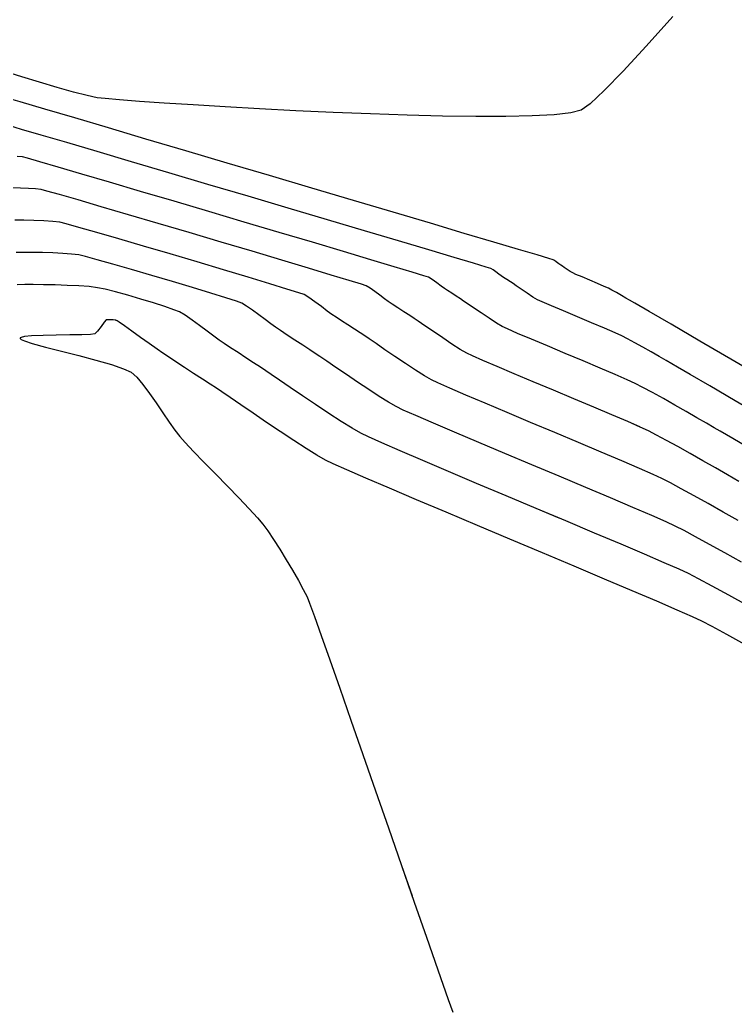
# Model space of a CAD drawing. Header units: metres. Extents: x 708868 to 711043, y 5411316 to 5413138.
# Drawn here: x 709532.8 to 709590.9, y 5411753.8 to 5411834.4 of the extents above; entities that cross this region are included whole.
import ezdxf

# ---------------------------------------------------------------- set-up
doc = ezdxf.new("R2010")
doc.units = ezdxf.units.M
for name, color, linetype in [('Rionegro 2010_Contours', 7, 'Continuous'), ('Rionegro 2014_Contours', 7, 'Continuous'), ('Rionegro 2018_Contours', 7, 'Continuous')]:
    doc.layers.add(name, color=color, linetype=linetype)

msp = doc.modelspace()

# ---------------------------------------------------------------- linework, layer by layer
at = {"layer": 'Rionegro 2010_Contours'}
for points in [[(709585.847, 5411834.647, 234), (709583.689, 5411832.242, 234), (709581.822, 5411830.219, 234), (709580.289, 5411828.639, 234), (709579.137, 5411827.562, 234), (709578.41, 5411827.048, 234), (709577.559, 5411826.832, 234), (709576.213, 5411826.678, 234), (709574.435, 5411826.581, 234), (709572.29, 5411826.534, 234), (709569.841, 5411826.533, 234), (709567.15, 5411826.571, 234), (709564.281, 5411826.643, 234), (709561.297, 5411826.743, 234), (709558.263, 5411826.866, 234), (709555.241, 5411827.006, 234), (709552.294, 5411827.157, 234), (709549.486, 5411827.314, 234), (709546.881, 5411827.47, 234), (709544.542, 5411827.622, 234), (709542.531, 5411827.762, 234), (709540.913, 5411827.886, 234), (709539.751, 5411827.987, 234), (709539.108, 5411828.06, 234), (709538.281, 5411828.232, 234), (709537.166, 5411828.52, 234), (709535.851, 5411828.892, 234), (709534.424, 5411829.318, 234), (709532.973, 5411829.764, 234), (709531.588, 5411830.2, 234)], [(709593.378, 5411802.017, 236), (709590.912, 5411803.451, 236), (709588.856, 5411804.648, 236), (709587.271, 5411805.57, 236), (709586.222, 5411806.179, 236), (709585.773, 5411806.439, 236), (709585.313, 5411806.704, 236), (709584.736, 5411807.037, 236), (709584.087, 5411807.41, 236), (709583.413, 5411807.794, 236), (709582.76, 5411808.16, 236), (709582.176, 5411808.48, 236), (709581.706, 5411808.723, 236), (709581.164, 5411808.97, 236), (709580.309, 5411809.339, 236), (709579.253, 5411809.786, 236), (709578.107, 5411810.267, 236), (709576.983, 5411810.738, 236), (709575.992, 5411811.155, 236), (709575.246, 5411811.475, 236), (709574.857, 5411811.654, 236), (709574.494, 5411811.872, 236), (709574.022, 5411812.18, 236), (709573.532, 5411812.51, 236), (709573.119, 5411812.793, 236), (709572.874, 5411812.959, 236), (709572.657, 5411813.101, 236), (709572.376, 5411813.285, 236), (709572.1, 5411813.465, 236), (709571.9, 5411813.599, 236), (709571.72, 5411813.731, 236), (709571.491, 5411813.905, 236), (709571.259, 5411814.073, 236), (709571.071, 5411814.188, 236), (709570.692, 5411814.307, 236), (709569.674, 5411814.613, 236), (709568.098, 5411815.085, 236), (709566.041, 5411815.699, 236), (709563.585, 5411816.429, 236), (709560.809, 5411817.254, 236), (709557.793, 5411818.15, 236), (709554.615, 5411819.092, 236), (709551.357, 5411820.058, 236), (709548.096, 5411821.023, 236), (709544.914, 5411821.965, 236), (709541.889, 5411822.859, 236), (709539.102, 5411823.682, 236), (709536.631, 5411824.41, 236), (709534.557, 5411825.019, 236), (709532.959, 5411825.487, 236), (709531.917, 5411825.789, 236)], [(709592.247, 5411799.495, 237), (709590.741, 5411800.369, 237), (709589.708, 5411800.968, 237), (709589.209, 5411801.256, 237), (709588.586, 5411801.614, 237), (709587.814, 5411802.06, 237), (709586.941, 5411802.563, 237), (709586.017, 5411803.092, 237), (709585.091, 5411803.616, 237), (709584.213, 5411804.106, 237), (709583.43, 5411804.531, 237), (709582.792, 5411804.859, 237), (709582.154, 5411805.154, 237), (709581.176, 5411805.58, 237), (709579.951, 5411806.102, 237), (709578.567, 5411806.686, 237), (709577.114, 5411807.295, 237), (709575.684, 5411807.894, 237), (709574.366, 5411808.448, 237), (709573.25, 5411808.921, 237), (709572.427, 5411809.278, 237), (709571.987, 5411809.483, 237), (709571.526, 5411809.757, 237), (709570.927, 5411810.142, 237), (709570.277, 5411810.576, 237), (709569.659, 5411810.997, 237), (709569.158, 5411811.34, 237), (709568.858, 5411811.543, 237), (709568.596, 5411811.715, 237), (709568.255, 5411811.937, 237), (709567.891, 5411812.175, 237), (709567.561, 5411812.392, 237), (709567.321, 5411812.552, 237), (709567.038, 5411812.761, 237), (709566.676, 5411813.035, 237), (709566.31, 5411813.3, 237), (709566.014, 5411813.482, 237), (709565.641, 5411813.602, 237), (709564.686, 5411813.894, 237), (709563.225, 5411814.335, 237), (709561.336, 5411814.901, 237), (709559.096, 5411815.57, 237), (709556.583, 5411816.318, 237), (709553.875, 5411817.123, 237), (709551.047, 5411817.962, 237), (709548.179, 5411818.812, 237), (709545.346, 5411819.65, 237), (709542.628, 5411820.453, 237), (709540.1, 5411821.197, 237), (709537.84, 5411821.861, 237), (709535.926, 5411822.421, 237), (709534.435, 5411822.854, 237), (709533.444, 5411823.137, 237), (709533.031, 5411823.248, 237), (709532.605, 5411823.295, 237)], [(709583.174, 5411801.321, 238), (709582.197, 5411801.751, 238), (709580.913, 5411802.301, 238), (709579.431, 5411802.929, 238), (709577.823, 5411803.606, 238), (709576.161, 5411804.303, 238), (709574.518, 5411804.992, 238), (709572.966, 5411805.644, 238), (709571.578, 5411806.231, 238), (709570.425, 5411806.724, 238), (709569.58, 5411807.094, 238), (709569.117, 5411807.313, 238), (709568.591, 5411807.621, 238), (709567.915, 5411808.051, 238), (709567.163, 5411808.549, 238), (709566.406, 5411809.059, 238), (709565.719, 5411809.529, 238), (709565.173, 5411809.902, 238), (709564.842, 5411810.127, 238), (709564.484, 5411810.361, 238), (709564.018, 5411810.665, 238), (709563.521, 5411810.99, 238), (709563.071, 5411811.286, 238), (709562.743, 5411811.505, 238), (709562.444, 5411811.723, 238), (709562.065, 5411812.01, 238), (709561.656, 5411812.316, 238), (709561.27, 5411812.589, 238), (709560.957, 5411812.775, 238), (709560.555, 5411812.91, 238), (709559.578, 5411813.212, 238), (709558.116, 5411813.657, 238), (709556.255, 5411814.218, 238), (709554.084, 5411814.868, 238), (709551.689, 5411815.582, 238), (709549.158, 5411816.335, 238), (709546.58, 5411817.099, 238), (709544.042, 5411817.849, 238), (709541.63, 5411818.558, 238), (709539.434, 5411819.202, 238), (709537.541, 5411819.753, 238), (709536.037, 5411820.186, 238), (709535.012, 5411820.475, 238), (709534.552, 5411820.593, 238), (709534.096, 5411820.647, 238), (709533.511, 5411820.686, 238), (709532.859, 5411820.712, 238), (709532.207, 5411820.728, 238)], [(709591.161, 5411793.711, 239), (709589.933, 5411794.409, 239), (709588.725, 5411795.09, 239), (709587.581, 5411795.73, 239), (709586.544, 5411796.3, 239), (709585.657, 5411796.776, 239), (709584.964, 5411797.132, 239), (709584.251, 5411797.463, 239), (709583.143, 5411797.949, 239), (709581.716, 5411798.562, 239), (709580.044, 5411799.272, 239), (709578.201, 5411800.049, 239), (709576.262, 5411800.864, 239), (709574.302, 5411801.687, 239), (709572.393, 5411802.489, 239), (709570.612, 5411803.24, 239), (709569.033, 5411803.91, 239), (709567.729, 5411804.47, 239), (709566.775, 5411804.891, 239), (709566.247, 5411805.142, 239), (709565.675, 5411805.475, 239), (709564.95, 5411805.932, 239), (709564.132, 5411806.467, 239), (709563.284, 5411807.035, 239), (709562.468, 5411807.59, 239), (709561.745, 5411808.084, 239), (709561.177, 5411808.473, 239), (709560.826, 5411808.71, 239), (709560.459, 5411808.95, 239), (709559.987, 5411809.259, 239), (709559.465, 5411809.599, 239), (709558.949, 5411809.937, 239), (709558.497, 5411810.235, 239), (709558.164, 5411810.458, 239), (709557.786, 5411810.734, 239), (709557.305, 5411811.099, 239), (709556.787, 5411811.487, 239), (709556.296, 5411811.832, 239), (709555.9, 5411812.069, 239), (709555.473, 5411812.217, 239), (709554.511, 5411812.521, 239), (709553.108, 5411812.952, 239), (709551.363, 5411813.482, 239), (709549.369, 5411814.08, 239), (709547.225, 5411814.72, 239), (709545.026, 5411815.372, 239), (709542.869, 5411816.007, 239), (709540.849, 5411816.598, 239), (709539.063, 5411817.115, 239), (709537.608, 5411817.53, 239), (709536.579, 5411817.814, 239), (709536.073, 5411817.939, 239), (709535.505, 5411818.006, 239), (709534.776, 5411818.054, 239), (709533.965, 5411818.087, 239), (709533.152, 5411818.107, 239), (709532.418, 5411818.117, 239)], [(709576.625, 5411793.915, 241), (709574.758, 5411794.7, 241), (709572.314, 5411795.728, 241), (709569.915, 5411796.738, 241), (709567.635, 5411797.7, 241), (709565.544, 5411798.587, 241), (709563.714, 5411799.369, 241), (709562.217, 5411800.018, 241), (709561.123, 5411800.505, 241), (709560.506, 5411800.801, 241), (709559.801, 5411801.208, 241), (709558.913, 5411801.763, 241), (709557.904, 5411802.419, 241), (709556.836, 5411803.129, 241), (709555.771, 5411803.848, 241), (709554.772, 5411804.528, 241), (709553.902, 5411805.124, 241), (709553.222, 5411805.589, 241), (709552.794, 5411805.877, 241), (709552.358, 5411806.163, 241), (709551.803, 5411806.526, 241), (709551.179, 5411806.932, 241), (709550.537, 5411807.352, 241), (709549.928, 5411807.752, 241), (709549.401, 5411808.1, 241), (709549.007, 5411808.365, 241), (709548.571, 5411808.68, 241), (709548.023, 5411809.094, 241), (709547.416, 5411809.554, 241), (709546.806, 5411810.003, 241), (709546.244, 5411810.389, 241), (709545.785, 5411810.655, 241), (709545.328, 5411810.84, 241), (709544.595, 5411811.094, 241), (709543.671, 5411811.39, 241), (709542.639, 5411811.705, 241), (709541.584, 5411812.011, 241), (709540.589, 5411812.285, 241), (709539.738, 5411812.5, 241), (709539.115, 5411812.63, 241), (709538.453, 5411812.712, 241), (709537.613, 5411812.774, 241), (709536.666, 5411812.82, 241), (709535.683, 5411812.851, 241), (709534.733, 5411812.87, 241), (709533.887, 5411812.879, 241), (709533.215, 5411812.881, 241), (709532.585, 5411812.866, 241)], [(709591.712, 5411783.659, 242), (709590.24, 5411784.47, 242), (709589.054, 5411785.111, 242), (709588.223, 5411785.541, 242), (709587.451, 5411785.898, 242), (709586.204, 5411786.447, 242), (709584.551, 5411787.16, 242), (709582.562, 5411788.009, 242), (709580.305, 5411788.966, 242), (709577.85, 5411790.003, 242), (709575.265, 5411791.092, 242), (709572.622, 5411792.206, 242), (709569.988, 5411793.315, 242), (709567.432, 5411794.393, 242), (709565.025, 5411795.411, 242), (709562.835, 5411796.342, 242), (709560.932, 5411797.157, 242), (709559.385, 5411797.829, 242), (709558.263, 5411798.329, 242), (709557.636, 5411798.63, 242), (709556.951, 5411799.025, 242), (709556.076, 5411799.569, 242), (709555.065, 5411800.221, 242), (709553.973, 5411800.942, 242), (709552.855, 5411801.692, 242), (709551.765, 5411802.429, 242), (709550.758, 5411803.115, 242), (709549.888, 5411803.709, 242), (709549.21, 5411804.171, 242), (709548.779, 5411804.461, 242), (709548.277, 5411804.789, 242), (709547.64, 5411805.205, 242), (709546.923, 5411805.673, 242), (709546.186, 5411806.155, 242), (709545.486, 5411806.614, 242), (709544.881, 5411807.014, 242), (709544.429, 5411807.318, 242), (709543.962, 5411807.643, 242), (709543.332, 5411808.088, 242), (709542.624, 5411808.591, 242), (709541.925, 5411809.091, 242), (709541.318, 5411809.526, 242), (709540.891, 5411809.832, 242), (709540.728, 5411809.949, 242), (709540.636, 5411809.976, 242), (709540.627, 5411809.978, 242), (709540.565, 5411809.986, 242), (709540.395, 5411810.007, 242), (709540.11, 5411810.03, 242), (709539.84, 5411810.01, 242), (709539.669, 5411809.824, 242), (709539.414, 5411809.467, 242), (709539.135, 5411809.097, 242), (709538.894, 5411808.871, 242), (709538.558, 5411808.832, 242), (709537.84, 5411808.811, 242), (709536.87, 5411808.798, 242), (709535.779, 5411808.783, 242), (709534.7, 5411808.757, 242), (709533.761, 5411808.711, 242), (709533.2, 5411808.652, 242), (709532.935, 5411808.592, 242), (709532.847, 5411808.544, 242), (709532.833, 5411808.517, 242), (709532.842, 5411808.49, 242), (709532.926, 5411808.426, 242), (709533.205, 5411808.307, 242), (709533.822, 5411808.109, 242), (709534.899, 5411807.81, 242), (709536.201, 5411807.472, 242), (709537.608, 5411807.109, 242), (709538.997, 5411806.739, 242), (709540.248, 5411806.379, 242), (709541.239, 5411806.046, 242), (709541.848, 5411805.755, 242), (709542.305, 5411805.349, 242), (709542.812, 5411804.761, 242), (709543.349, 5411804.048, 242), (709543.897, 5411803.265, 242), (709544.436, 5411802.467, 242), (709544.946, 5411801.71, 242), (709545.408, 5411801.049, 242), (709545.801, 5411800.54, 242), (709546.249, 5411800.044, 242), (709546.926, 5411799.334, 242), (709547.765, 5411798.47, 242), (709548.702, 5411797.511, 242), (709549.671, 5411796.518, 242), (709550.607, 5411795.552, 242), (709551.444, 5411794.673, 242), (709552.118, 5411793.94, 242), (709552.562, 5411793.413, 242), (709552.955, 5411792.87, 242), (709553.42, 5411792.178, 242), (709553.93, 5411791.383, 242), (709554.456, 5411790.534, 242), (709554.969, 5411789.677, 242), (709555.44, 5411788.859, 242), (709555.842, 5411788.128, 242), (709556.145, 5411787.53, 242), (709556.353, 5411787.005, 242), (709556.746, 5411785.933, 242), (709557.301, 5411784.381, 242), (709557.996, 5411782.417, 242), (709558.806, 5411780.106, 242), (709559.711, 5411777.517, 242), (709560.688, 5411774.716, 242), (709561.713, 5411771.77, 242), (709562.764, 5411768.747, 242), (709563.818, 5411765.713, 242), (709564.854, 5411762.735, 242), (709565.847, 5411759.88, 242), (709566.776, 5411757.216, 242), (709567.618, 5411754.81, 242), (709567.977, 5411753.789, 242)]]:
    msp.add_polyline3d(points, dxfattribs=at)
at = {"layer": 'Rionegro 2014_Contours'}
for points in [[(709585.847, 5411834.647, 234), (709583.689, 5411832.242, 234), (709581.822, 5411830.219, 234), (709580.289, 5411828.639, 234), (709579.137, 5411827.562, 234), (709578.41, 5411827.048, 234), (709577.559, 5411826.832, 234), (709576.213, 5411826.678, 234), (709574.435, 5411826.581, 234), (709572.29, 5411826.534, 234), (709569.841, 5411826.533, 234), (709567.15, 5411826.571, 234), (709564.281, 5411826.643, 234), (709561.297, 5411826.743, 234), (709558.263, 5411826.866, 234), (709555.241, 5411827.006, 234), (709552.294, 5411827.157, 234), (709549.486, 5411827.314, 234), (709546.881, 5411827.47, 234), (709544.542, 5411827.622, 234), (709542.531, 5411827.762, 234), (709540.913, 5411827.886, 234), (709539.751, 5411827.987, 234), (709539.108, 5411828.06, 234), (709538.281, 5411828.232, 234), (709537.166, 5411828.52, 234), (709535.851, 5411828.892, 234), (709534.424, 5411829.318, 234), (709532.973, 5411829.764, 234), (709531.588, 5411830.2, 234)], [(709594.135, 5411804.751, 235), (709590.889, 5411806.642, 235), (709588.054, 5411808.293, 235), (709585.706, 5411809.661, 235), (709583.921, 5411810.701, 235), (709582.773, 5411811.369, 235), (709582.337, 5411811.622, 235), (709582.05, 5411811.788, 235), (709581.681, 5411812, 235), (709581.284, 5411812.227, 235), (709580.912, 5411812.433, 235), (709580.62, 5411812.587, 235), (709580.283, 5411812.738, 235), (709579.739, 5411812.97, 235), (709579.1, 5411813.239, 235), (709578.477, 5411813.5, 235), (709577.982, 5411813.71, 235), (709577.727, 5411813.825, 235), (709577.527, 5411813.947, 235), (709577.27, 5411814.117, 235), (709577.032, 5411814.279, 235), (709576.89, 5411814.376, 235), (709576.76, 5411814.461, 235), (709576.6, 5411814.565, 235), (709576.479, 5411814.646, 235), (709576.372, 5411814.725, 235), (709576.24, 5411814.824, 235), (709576.129, 5411814.895, 235), (709575.784, 5411814.999, 235), (709574.822, 5411815.286, 235), (709573.309, 5411815.736, 235), (709571.316, 5411816.328, 235), (709568.911, 5411817.042, 235), (709566.162, 5411817.858, 235), (709563.138, 5411818.754, 235), (709559.907, 5411819.712, 235), (709556.538, 5411820.71, 235), (709553.1, 5411821.729, 235), (709549.661, 5411822.747, 235), (709546.29, 5411823.745, 235), (709543.055, 5411824.702, 235), (709540.025, 5411825.599, 235), (709537.269, 5411826.414, 235), (709534.854, 5411827.127, 235), (709532.851, 5411827.718, 235), (709531.326, 5411828.167, 235)], [(709593.378, 5411802.017, 236), (709590.912, 5411803.451, 236), (709588.856, 5411804.648, 236), (709587.271, 5411805.57, 236), (709586.222, 5411806.179, 236), (709585.773, 5411806.439, 236), (709585.313, 5411806.704, 236), (709584.736, 5411807.037, 236), (709584.087, 5411807.41, 236), (709583.413, 5411807.794, 236), (709582.76, 5411808.16, 236), (709582.176, 5411808.48, 236), (709581.706, 5411808.723, 236), (709581.164, 5411808.97, 236), (709580.309, 5411809.339, 236), (709579.253, 5411809.786, 236), (709578.107, 5411810.267, 236), (709576.983, 5411810.738, 236), (709575.992, 5411811.155, 236), (709575.246, 5411811.475, 236), (709574.857, 5411811.654, 236), (709574.494, 5411811.872, 236), (709574.022, 5411812.18, 236), (709573.532, 5411812.51, 236), (709573.119, 5411812.793, 236), (709572.874, 5411812.959, 236), (709572.657, 5411813.101, 236), (709572.376, 5411813.285, 236), (709572.1, 5411813.465, 236), (709571.9, 5411813.599, 236), (709571.72, 5411813.731, 236), (709571.491, 5411813.905, 236), (709571.259, 5411814.073, 236), (709571.071, 5411814.188, 236), (709570.692, 5411814.307, 236), (709569.674, 5411814.613, 236), (709568.098, 5411815.085, 236), (709566.041, 5411815.699, 236), (709563.585, 5411816.429, 236), (709560.809, 5411817.254, 236), (709557.793, 5411818.15, 236), (709554.615, 5411819.092, 236), (709551.357, 5411820.058, 236), (709548.096, 5411821.023, 236), (709544.914, 5411821.965, 236), (709541.889, 5411822.859, 236), (709539.102, 5411823.682, 236), (709536.631, 5411824.41, 236), (709534.557, 5411825.019, 236), (709532.959, 5411825.487, 236), (709531.917, 5411825.789, 236)], [(709592.247, 5411799.495, 237), (709590.741, 5411800.369, 237), (709589.708, 5411800.968, 237), (709589.209, 5411801.256, 237), (709588.586, 5411801.614, 237), (709587.814, 5411802.06, 237), (709586.941, 5411802.563, 237), (709586.017, 5411803.092, 237), (709585.091, 5411803.616, 237), (709584.213, 5411804.106, 237), (709583.43, 5411804.531, 237), (709582.792, 5411804.859, 237), (709582.154, 5411805.154, 237), (709581.176, 5411805.58, 237), (709579.951, 5411806.102, 237), (709578.567, 5411806.686, 237), (709577.114, 5411807.295, 237), (709575.684, 5411807.894, 237), (709574.366, 5411808.448, 237), (709573.25, 5411808.921, 237), (709572.427, 5411809.278, 237), (709571.987, 5411809.483, 237), (709571.526, 5411809.757, 237), (709570.927, 5411810.142, 237), (709570.277, 5411810.576, 237), (709569.659, 5411810.997, 237), (709569.158, 5411811.34, 237), (709568.858, 5411811.543, 237), (709568.596, 5411811.715, 237), (709568.255, 5411811.937, 237), (709567.891, 5411812.175, 237), (709567.561, 5411812.392, 237), (709567.321, 5411812.552, 237), (709567.038, 5411812.761, 237), (709566.676, 5411813.035, 237), (709566.31, 5411813.3, 237), (709566.014, 5411813.482, 237), (709565.641, 5411813.602, 237), (709564.686, 5411813.894, 237), (709563.225, 5411814.335, 237), (709561.336, 5411814.901, 237), (709559.096, 5411815.57, 237), (709556.583, 5411816.318, 237), (709553.875, 5411817.123, 237), (709551.047, 5411817.962, 237), (709548.179, 5411818.812, 237), (709545.346, 5411819.65, 237), (709542.628, 5411820.453, 237), (709540.1, 5411821.197, 237), (709537.84, 5411821.861, 237), (709535.926, 5411822.421, 237), (709534.435, 5411822.854, 237), (709533.444, 5411823.137, 237), (709533.031, 5411823.248, 237), (709532.605, 5411823.295, 237)], [(709591.21, 5411796.899, 238), (709590.3, 5411797.423, 238), (709589.312, 5411797.991, 238), (709588.283, 5411798.578, 238), (709587.253, 5411799.162, 238), (709586.26, 5411799.719, 238), (709585.341, 5411800.226, 238), (709584.534, 5411800.66, 238), (709583.878, 5411800.996, 238), (709583.209, 5411801.306, 238), (709582.197, 5411801.751, 238), (709580.913, 5411802.301, 238), (709579.431, 5411802.929, 238), (709577.823, 5411803.606, 238), (709576.161, 5411804.303, 238), (709574.518, 5411804.992, 238), (709572.966, 5411805.644, 238), (709571.578, 5411806.231, 238), (709570.425, 5411806.724, 238), (709569.58, 5411807.094, 238), (709569.117, 5411807.313, 238), (709568.591, 5411807.621, 238), (709567.915, 5411808.051, 238), (709567.163, 5411808.549, 238), (709566.406, 5411809.059, 238), (709565.719, 5411809.529, 238), (709565.173, 5411809.902, 238), (709564.842, 5411810.127, 238), (709564.484, 5411810.361, 238), (709564.018, 5411810.665, 238), (709563.521, 5411810.99, 238), (709563.071, 5411811.286, 238), (709562.743, 5411811.505, 238), (709562.444, 5411811.723, 238), (709562.065, 5411812.01, 238), (709561.656, 5411812.316, 238), (709561.27, 5411812.589, 238), (709560.957, 5411812.775, 238), (709560.555, 5411812.91, 238), (709559.578, 5411813.212, 238), (709558.116, 5411813.657, 238), (709556.255, 5411814.218, 238), (709554.084, 5411814.868, 238), (709551.689, 5411815.582, 238), (709549.158, 5411816.335, 238), (709546.58, 5411817.099, 238), (709544.042, 5411817.849, 238), (709541.63, 5411818.558, 238), (709539.434, 5411819.202, 238), (709537.541, 5411819.753, 238), (709536.037, 5411820.186, 238), (709535.012, 5411820.475, 238), (709534.552, 5411820.593, 238), (709534.096, 5411820.647, 238), (709533.511, 5411820.686, 238), (709532.859, 5411820.712, 238), (709532.207, 5411820.728, 238)], [(709591.161, 5411793.711, 239), (709589.933, 5411794.409, 239), (709588.725, 5411795.09, 239), (709587.581, 5411795.73, 239), (709586.544, 5411796.3, 239), (709585.657, 5411796.776, 239), (709584.964, 5411797.132, 239), (709584.251, 5411797.463, 239), (709583.143, 5411797.949, 239), (709581.716, 5411798.562, 239), (709580.044, 5411799.272, 239), (709578.201, 5411800.049, 239), (709576.262, 5411800.864, 239), (709574.302, 5411801.687, 239), (709572.393, 5411802.489, 239), (709570.612, 5411803.24, 239), (709569.033, 5411803.91, 239), (709567.729, 5411804.47, 239), (709566.775, 5411804.891, 239), (709566.247, 5411805.142, 239), (709565.675, 5411805.475, 239), (709564.95, 5411805.932, 239), (709564.132, 5411806.467, 239), (709563.284, 5411807.035, 239), (709562.468, 5411807.59, 239), (709561.745, 5411808.084, 239), (709561.177, 5411808.473, 239), (709560.826, 5411808.71, 239), (709560.459, 5411808.95, 239), (709559.987, 5411809.259, 239), (709559.465, 5411809.599, 239), (709558.949, 5411809.937, 239), (709558.497, 5411810.235, 239), (709558.164, 5411810.458, 239), (709557.786, 5411810.734, 239), (709557.305, 5411811.099, 239), (709556.787, 5411811.487, 239), (709556.296, 5411811.832, 239), (709555.9, 5411812.069, 239), (709555.473, 5411812.217, 239), (709554.511, 5411812.521, 239), (709553.108, 5411812.952, 239), (709551.363, 5411813.482, 239), (709549.369, 5411814.08, 239), (709547.225, 5411814.72, 239), (709545.026, 5411815.372, 239), (709542.869, 5411816.007, 239), (709540.849, 5411816.598, 239), (709539.063, 5411817.115, 239), (709537.608, 5411817.53, 239), (709536.579, 5411817.814, 239), (709536.073, 5411817.939, 239), (709535.505, 5411818.006, 239), (709534.776, 5411818.054, 239), (709533.965, 5411818.087, 239), (709533.152, 5411818.107, 239), (709532.418, 5411818.117, 239)], [(709591.423, 5411790.327, 240), (709590.079, 5411791.083, 240), (709588.825, 5411791.782, 240), (709587.705, 5411792.397, 240), (709586.765, 5411792.901, 240), (709586.051, 5411793.268, 240), (709585.308, 5411793.612, 240), (709584.136, 5411794.127, 240), (709582.608, 5411794.784, 240), (709580.797, 5411795.554, 240), (709578.778, 5411796.407, 240), (709576.623, 5411797.314, 240), (709574.408, 5411798.245, 240), (709572.205, 5411799.171, 240), (709570.088, 5411800.063, 240), (709568.131, 5411800.89, 240), (709566.407, 5411801.624, 240), (709564.991, 5411802.236, 240), (709563.956, 5411802.694, 240), (709563.376, 5411802.972, 240), (709562.772, 5411803.321, 240), (709562.013, 5411803.795, 240), (709561.153, 5411804.353, 240), (709560.244, 5411804.958, 240), (709559.339, 5411805.569, 240), (709558.491, 5411806.147, 240), (709557.751, 5411806.653, 240), (709557.174, 5411807.049, 240), (709556.81, 5411807.294, 240), (709556.366, 5411807.585, 240), (709555.793, 5411807.958, 240), (709555.161, 5411808.371, 240), (709554.537, 5411808.78, 240), (709553.989, 5411809.141, 240), (709553.586, 5411809.412, 240), (709553.214, 5411809.68, 240), (709552.748, 5411810.033, 240), (709552.231, 5411810.424, 240), (709551.711, 5411810.807, 240), (709551.233, 5411811.135, 240), (709550.842, 5411811.362, 240), (709550.409, 5411811.522, 240), (709549.535, 5411811.807, 240), (709548.316, 5411812.188, 240), (709546.846, 5411812.637, 240), (709545.223, 5411813.125, 240), (709543.54, 5411813.625, 240), (709541.895, 5411814.106, 240), (709540.382, 5411814.541, 240), (709539.097, 5411814.902, 240), (709538.136, 5411815.159, 240), (709537.594, 5411815.285, 240), (709537.025, 5411815.355, 240), (709536.305, 5411815.408, 240), (709535.492, 5411815.447, 240), (709534.647, 5411815.474, 240), (709533.832, 5411815.491, 240), (709533.105, 5411815.498, 240), (709532.529, 5411815.5, 240)], [(709591.909, 5411786.808, 241), (709590.391, 5411787.654, 241), (709589.048, 5411788.394, 241), (709587.943, 5411788.989, 241), (709587.137, 5411789.405, 241), (709586.377, 5411789.756, 241), (709585.161, 5411790.291, 241), (709583.561, 5411790.98, 241), (709581.65, 5411791.794, 241), (709579.497, 5411792.704, 241), (709577.176, 5411793.683, 241), (709574.758, 5411794.7, 241), (709572.314, 5411795.728, 241), (709569.915, 5411796.738, 241), (709567.635, 5411797.7, 241), (709565.544, 5411798.587, 241), (709563.714, 5411799.369, 241), (709562.217, 5411800.018, 241), (709561.123, 5411800.505, 241), (709560.506, 5411800.801, 241), (709559.801, 5411801.208, 241), (709558.913, 5411801.763, 241), (709557.904, 5411802.419, 241), (709556.836, 5411803.129, 241), (709555.771, 5411803.848, 241), (709554.772, 5411804.528, 241), (709553.902, 5411805.124, 241), (709553.222, 5411805.589, 241), (709552.794, 5411805.877, 241), (709552.358, 5411806.163, 241), (709551.803, 5411806.526, 241), (709551.179, 5411806.932, 241), (709550.537, 5411807.352, 241), (709549.928, 5411807.752, 241), (709549.401, 5411808.1, 241), (709549.007, 5411808.365, 241), (709548.571, 5411808.68, 241), (709548.023, 5411809.094, 241), (709547.416, 5411809.554, 241), (709546.806, 5411810.003, 241), (709546.244, 5411810.389, 241), (709545.785, 5411810.655, 241), (709545.328, 5411810.84, 241), (709544.595, 5411811.094, 241), (709543.671, 5411811.39, 241), (709542.639, 5411811.705, 241), (709541.584, 5411812.011, 241), (709540.589, 5411812.285, 241), (709539.738, 5411812.5, 241), (709539.115, 5411812.63, 241), (709538.453, 5411812.712, 241), (709537.613, 5411812.774, 241), (709536.666, 5411812.82, 241), (709535.683, 5411812.851, 241), (709534.733, 5411812.87, 241), (709533.887, 5411812.879, 241), (709533.215, 5411812.881, 241), (709532.585, 5411812.866, 241)], [(709591.712, 5411783.659, 242), (709590.24, 5411784.47, 242), (709589.054, 5411785.111, 242), (709588.223, 5411785.541, 242), (709587.451, 5411785.898, 242), (709586.204, 5411786.447, 242), (709584.551, 5411787.16, 242), (709582.562, 5411788.009, 242), (709580.305, 5411788.966, 242), (709577.85, 5411790.003, 242), (709575.265, 5411791.092, 242), (709572.622, 5411792.206, 242), (709569.988, 5411793.315, 242), (709567.432, 5411794.393, 242), (709565.025, 5411795.411, 242), (709562.835, 5411796.342, 242), (709560.932, 5411797.157, 242), (709559.385, 5411797.829, 242), (709558.263, 5411798.329, 242), (709557.636, 5411798.63, 242), (709556.951, 5411799.025, 242), (709556.076, 5411799.569, 242), (709555.065, 5411800.221, 242), (709553.973, 5411800.942, 242), (709552.855, 5411801.692, 242), (709551.765, 5411802.429, 242), (709550.758, 5411803.115, 242), (709549.888, 5411803.709, 242), (709549.21, 5411804.171, 242), (709548.779, 5411804.461, 242), (709548.277, 5411804.789, 242), (709547.64, 5411805.205, 242), (709546.923, 5411805.673, 242), (709546.186, 5411806.155, 242), (709545.486, 5411806.614, 242), (709544.881, 5411807.014, 242), (709544.429, 5411807.318, 242), (709543.962, 5411807.643, 242), (709543.332, 5411808.088, 242), (709542.624, 5411808.591, 242), (709541.925, 5411809.091, 242), (709541.318, 5411809.526, 242), (709540.891, 5411809.832, 242), (709540.728, 5411809.949, 242), (709540.636, 5411809.976, 242), (709540.627, 5411809.978, 242), (709540.565, 5411809.986, 242), (709540.395, 5411810.007, 242), (709540.11, 5411810.03, 242), (709539.84, 5411810.01, 242), (709539.669, 5411809.824, 242), (709539.414, 5411809.467, 242), (709539.135, 5411809.097, 242), (709538.894, 5411808.871, 242), (709538.558, 5411808.832, 242), (709537.84, 5411808.811, 242), (709536.87, 5411808.798, 242), (709535.779, 5411808.783, 242), (709534.7, 5411808.757, 242), (709533.761, 5411808.711, 242), (709533.2, 5411808.652, 242), (709532.935, 5411808.592, 242), (709532.847, 5411808.544, 242), (709532.833, 5411808.517, 242), (709532.842, 5411808.49, 242), (709532.926, 5411808.426, 242), (709533.205, 5411808.307, 242), (709533.822, 5411808.109, 242), (709534.899, 5411807.81, 242), (709536.201, 5411807.472, 242), (709537.608, 5411807.109, 242), (709538.997, 5411806.739, 242), (709540.248, 5411806.379, 242), (709541.239, 5411806.046, 242), (709541.848, 5411805.755, 242), (709542.305, 5411805.349, 242), (709542.812, 5411804.761, 242), (709543.349, 5411804.048, 242), (709543.897, 5411803.265, 242), (709544.436, 5411802.467, 242), (709544.946, 5411801.71, 242), (709545.408, 5411801.049, 242), (709545.801, 5411800.54, 242), (709546.249, 5411800.044, 242), (709546.926, 5411799.334, 242), (709547.765, 5411798.47, 242), (709548.702, 5411797.511, 242), (709549.671, 5411796.518, 242), (709550.607, 5411795.552, 242), (709551.444, 5411794.673, 242), (709552.118, 5411793.94, 242), (709552.562, 5411793.413, 242), (709552.955, 5411792.87, 242), (709553.42, 5411792.178, 242), (709553.93, 5411791.383, 242), (709554.456, 5411790.534, 242), (709554.969, 5411789.677, 242), (709555.44, 5411788.859, 242), (709555.842, 5411788.128, 242), (709556.145, 5411787.53, 242), (709556.353, 5411787.005, 242), (709556.746, 5411785.933, 242), (709557.301, 5411784.381, 242), (709557.996, 5411782.417, 242), (709558.806, 5411780.106, 242), (709559.711, 5411777.517, 242), (709560.688, 5411774.716, 242), (709561.713, 5411771.77, 242), (709562.764, 5411768.747, 242), (709563.818, 5411765.713, 242), (709564.678, 5411763.239, 242)]]:
    msp.add_polyline3d(points, dxfattribs=at)
at = {"layer": 'Rionegro 2018_Contours'}
for points in [[(709585.847, 5411834.647, 234), (709583.689, 5411832.242, 234), (709581.822, 5411830.219, 234), (709580.289, 5411828.639, 234), (709579.137, 5411827.562, 234), (709578.41, 5411827.048, 234), (709577.559, 5411826.832, 234), (709576.213, 5411826.678, 234), (709574.435, 5411826.581, 234), (709572.29, 5411826.534, 234), (709569.841, 5411826.533, 234), (709567.15, 5411826.571, 234), (709564.281, 5411826.643, 234), (709561.297, 5411826.743, 234), (709558.263, 5411826.866, 234), (709555.241, 5411827.006, 234), (709552.294, 5411827.157, 234), (709549.486, 5411827.314, 234), (709546.881, 5411827.47, 234), (709544.542, 5411827.622, 234), (709542.531, 5411827.762, 234), (709540.913, 5411827.886, 234), (709539.751, 5411827.987, 234), (709539.108, 5411828.06, 234), (709538.281, 5411828.232, 234), (709537.166, 5411828.52, 234), (709535.851, 5411828.892, 234), (709534.424, 5411829.318, 234), (709532.973, 5411829.764, 234), (709531.588, 5411830.2, 234)], [(709594.135, 5411804.751, 235), (709590.889, 5411806.642, 235), (709588.054, 5411808.293, 235), (709585.706, 5411809.661, 235), (709583.921, 5411810.701, 235), (709582.773, 5411811.369, 235), (709582.337, 5411811.622, 235), (709582.05, 5411811.788, 235), (709581.681, 5411812, 235), (709581.284, 5411812.227, 235), (709580.912, 5411812.433, 235), (709580.62, 5411812.587, 235), (709580.283, 5411812.738, 235), (709579.739, 5411812.97, 235), (709579.1, 5411813.239, 235), (709578.477, 5411813.5, 235), (709577.982, 5411813.71, 235), (709577.727, 5411813.825, 235), (709577.527, 5411813.947, 235), (709577.27, 5411814.117, 235), (709577.032, 5411814.279, 235), (709576.89, 5411814.376, 235), (709576.76, 5411814.461, 235), (709576.6, 5411814.565, 235), (709576.479, 5411814.646, 235), (709576.372, 5411814.725, 235), (709576.24, 5411814.824, 235), (709576.129, 5411814.895, 235), (709575.784, 5411814.999, 235), (709574.822, 5411815.286, 235), (709573.309, 5411815.736, 235), (709571.316, 5411816.328, 235), (709568.911, 5411817.042, 235), (709566.162, 5411817.858, 235), (709563.138, 5411818.754, 235), (709559.907, 5411819.712, 235), (709556.538, 5411820.71, 235), (709553.1, 5411821.729, 235), (709549.661, 5411822.747, 235), (709546.29, 5411823.745, 235), (709543.055, 5411824.702, 235), (709540.025, 5411825.599, 235), (709537.269, 5411826.414, 235), (709534.854, 5411827.127, 235), (709532.851, 5411827.718, 235), (709531.326, 5411828.167, 235)], [(709593.378, 5411802.017, 236), (709590.912, 5411803.451, 236), (709588.856, 5411804.648, 236), (709587.271, 5411805.57, 236), (709586.222, 5411806.179, 236), (709585.773, 5411806.439, 236), (709585.313, 5411806.704, 236), (709584.736, 5411807.037, 236), (709584.087, 5411807.41, 236), (709583.413, 5411807.794, 236), (709582.76, 5411808.16, 236), (709582.176, 5411808.48, 236), (709581.706, 5411808.723, 236), (709581.164, 5411808.97, 236), (709580.309, 5411809.339, 236), (709579.253, 5411809.786, 236), (709578.107, 5411810.267, 236), (709576.983, 5411810.738, 236), (709575.992, 5411811.155, 236), (709575.246, 5411811.475, 236), (709574.857, 5411811.654, 236), (709574.494, 5411811.872, 236), (709574.022, 5411812.18, 236), (709573.532, 5411812.51, 236), (709573.119, 5411812.793, 236), (709572.874, 5411812.959, 236), (709572.657, 5411813.101, 236), (709572.376, 5411813.285, 236), (709572.1, 5411813.465, 236), (709571.9, 5411813.599, 236), (709571.72, 5411813.731, 236), (709571.491, 5411813.905, 236), (709571.259, 5411814.073, 236), (709571.071, 5411814.188, 236), (709570.692, 5411814.307, 236), (709569.674, 5411814.613, 236), (709568.098, 5411815.085, 236), (709566.041, 5411815.699, 236), (709563.585, 5411816.429, 236), (709560.809, 5411817.254, 236), (709557.793, 5411818.15, 236), (709554.615, 5411819.092, 236), (709551.357, 5411820.058, 236), (709548.096, 5411821.023, 236), (709544.914, 5411821.965, 236), (709541.889, 5411822.859, 236), (709539.102, 5411823.682, 236), (709536.631, 5411824.41, 236), (709534.557, 5411825.019, 236), (709532.959, 5411825.487, 236), (709531.917, 5411825.789, 236)], [(709592.247, 5411799.495, 237), (709590.741, 5411800.369, 237), (709589.708, 5411800.968, 237), (709589.209, 5411801.256, 237), (709588.586, 5411801.614, 237), (709587.814, 5411802.06, 237), (709586.941, 5411802.563, 237), (709586.017, 5411803.092, 237), (709585.091, 5411803.616, 237), (709584.213, 5411804.106, 237), (709583.43, 5411804.531, 237), (709582.792, 5411804.859, 237), (709582.154, 5411805.154, 237), (709581.176, 5411805.58, 237), (709579.951, 5411806.102, 237), (709578.567, 5411806.686, 237), (709577.114, 5411807.295, 237), (709575.684, 5411807.894, 237), (709574.366, 5411808.448, 237), (709573.25, 5411808.921, 237), (709572.427, 5411809.278, 237), (709571.987, 5411809.483, 237), (709571.526, 5411809.757, 237), (709570.927, 5411810.142, 237), (709570.277, 5411810.576, 237), (709569.659, 5411810.997, 237), (709569.158, 5411811.34, 237), (709568.858, 5411811.543, 237), (709568.596, 5411811.715, 237), (709568.255, 5411811.937, 237), (709567.891, 5411812.175, 237), (709567.561, 5411812.392, 237), (709567.321, 5411812.552, 237), (709567.038, 5411812.761, 237), (709566.676, 5411813.035, 237), (709566.31, 5411813.3, 237), (709566.014, 5411813.482, 237), (709565.641, 5411813.602, 237), (709564.686, 5411813.894, 237), (709563.225, 5411814.335, 237), (709561.336, 5411814.901, 237), (709559.096, 5411815.57, 237), (709556.583, 5411816.318, 237), (709553.875, 5411817.123, 237), (709551.047, 5411817.962, 237), (709548.179, 5411818.812, 237), (709545.346, 5411819.65, 237), (709542.628, 5411820.453, 237), (709540.1, 5411821.197, 237), (709537.84, 5411821.861, 237), (709535.926, 5411822.421, 237), (709534.435, 5411822.854, 237), (709533.444, 5411823.137, 237), (709533.031, 5411823.248, 237), (709532.605, 5411823.295, 237)], [(709591.21, 5411796.899, 238), (709590.3, 5411797.423, 238), (709589.312, 5411797.991, 238), (709588.283, 5411798.578, 238), (709587.253, 5411799.162, 238), (709586.26, 5411799.719, 238), (709585.341, 5411800.226, 238), (709584.534, 5411800.66, 238), (709583.878, 5411800.996, 238), (709583.209, 5411801.306, 238), (709582.197, 5411801.751, 238), (709580.913, 5411802.301, 238), (709579.431, 5411802.929, 238), (709577.823, 5411803.606, 238), (709576.161, 5411804.303, 238), (709574.518, 5411804.992, 238), (709572.966, 5411805.644, 238), (709571.578, 5411806.231, 238), (709570.425, 5411806.724, 238), (709569.58, 5411807.094, 238), (709569.117, 5411807.313, 238), (709568.591, 5411807.621, 238), (709567.915, 5411808.051, 238), (709567.163, 5411808.549, 238), (709566.406, 5411809.059, 238), (709565.719, 5411809.529, 238), (709565.173, 5411809.902, 238), (709564.842, 5411810.127, 238), (709564.484, 5411810.361, 238), (709564.018, 5411810.665, 238), (709563.521, 5411810.99, 238), (709563.071, 5411811.286, 238), (709562.743, 5411811.505, 238), (709562.444, 5411811.723, 238), (709562.065, 5411812.01, 238), (709561.656, 5411812.316, 238), (709561.27, 5411812.589, 238), (709560.957, 5411812.775, 238), (709560.555, 5411812.91, 238), (709559.578, 5411813.212, 238), (709558.116, 5411813.657, 238), (709556.255, 5411814.218, 238), (709554.084, 5411814.868, 238), (709551.689, 5411815.582, 238), (709549.158, 5411816.335, 238), (709546.58, 5411817.099, 238), (709544.042, 5411817.849, 238), (709541.63, 5411818.558, 238), (709539.434, 5411819.202, 238), (709537.541, 5411819.753, 238), (709536.037, 5411820.186, 238), (709535.012, 5411820.475, 238), (709534.552, 5411820.593, 238), (709534.096, 5411820.647, 238), (709533.511, 5411820.686, 238), (709532.859, 5411820.712, 238), (709532.207, 5411820.728, 238)], [(709591.161, 5411793.711, 239), (709589.933, 5411794.409, 239), (709588.725, 5411795.09, 239), (709587.581, 5411795.73, 239), (709586.544, 5411796.3, 239), (709585.657, 5411796.776, 239), (709584.964, 5411797.132, 239), (709584.251, 5411797.463, 239), (709583.143, 5411797.949, 239), (709581.716, 5411798.562, 239), (709580.044, 5411799.272, 239), (709578.201, 5411800.049, 239), (709576.262, 5411800.864, 239), (709574.302, 5411801.687, 239), (709572.393, 5411802.489, 239), (709570.612, 5411803.24, 239), (709569.033, 5411803.91, 239), (709567.729, 5411804.47, 239), (709566.775, 5411804.891, 239), (709566.247, 5411805.142, 239), (709565.675, 5411805.475, 239), (709564.95, 5411805.932, 239), (709564.132, 5411806.467, 239), (709563.284, 5411807.035, 239), (709562.468, 5411807.59, 239), (709561.745, 5411808.084, 239), (709561.177, 5411808.473, 239), (709560.826, 5411808.71, 239), (709560.459, 5411808.95, 239), (709559.987, 5411809.259, 239), (709559.465, 5411809.599, 239), (709558.949, 5411809.937, 239), (709558.497, 5411810.235, 239), (709558.164, 5411810.458, 239), (709557.786, 5411810.734, 239), (709557.305, 5411811.099, 239), (709556.787, 5411811.487, 239), (709556.296, 5411811.832, 239), (709555.9, 5411812.069, 239), (709555.473, 5411812.217, 239), (709554.511, 5411812.521, 239), (709553.108, 5411812.952, 239), (709551.363, 5411813.482, 239), (709549.369, 5411814.08, 239), (709547.225, 5411814.72, 239), (709545.026, 5411815.372, 239), (709542.869, 5411816.007, 239), (709540.849, 5411816.598, 239), (709539.063, 5411817.115, 239), (709537.608, 5411817.53, 239), (709536.579, 5411817.814, 239), (709536.073, 5411817.939, 239), (709535.505, 5411818.006, 239), (709534.776, 5411818.054, 239), (709533.965, 5411818.087, 239), (709533.152, 5411818.107, 239), (709532.418, 5411818.117, 239)], [(709591.423, 5411790.327, 240), (709590.079, 5411791.083, 240), (709588.825, 5411791.782, 240), (709587.705, 5411792.397, 240), (709586.765, 5411792.901, 240), (709586.051, 5411793.268, 240), (709585.308, 5411793.612, 240), (709584.136, 5411794.127, 240), (709582.608, 5411794.784, 240), (709580.797, 5411795.554, 240), (709578.778, 5411796.407, 240), (709576.623, 5411797.314, 240), (709574.408, 5411798.245, 240), (709572.205, 5411799.171, 240), (709570.088, 5411800.063, 240), (709568.131, 5411800.89, 240), (709566.407, 5411801.624, 240), (709564.991, 5411802.236, 240), (709563.956, 5411802.694, 240), (709563.376, 5411802.972, 240), (709562.772, 5411803.321, 240), (709562.013, 5411803.795, 240), (709561.153, 5411804.353, 240), (709560.244, 5411804.958, 240), (709559.339, 5411805.569, 240), (709558.491, 5411806.147, 240), (709557.751, 5411806.653, 240), (709557.174, 5411807.049, 240), (709556.81, 5411807.294, 240), (709556.366, 5411807.585, 240), (709555.793, 5411807.958, 240), (709555.161, 5411808.371, 240), (709554.537, 5411808.78, 240), (709553.989, 5411809.141, 240), (709553.586, 5411809.412, 240), (709553.214, 5411809.68, 240), (709552.748, 5411810.033, 240), (709552.231, 5411810.424, 240), (709551.711, 5411810.807, 240), (709551.233, 5411811.135, 240), (709550.842, 5411811.362, 240), (709550.409, 5411811.522, 240), (709549.535, 5411811.807, 240), (709548.316, 5411812.188, 240), (709546.846, 5411812.637, 240), (709545.223, 5411813.125, 240), (709543.54, 5411813.625, 240), (709541.895, 5411814.106, 240), (709540.382, 5411814.541, 240), (709539.097, 5411814.902, 240), (709538.136, 5411815.159, 240), (709537.594, 5411815.285, 240), (709537.025, 5411815.355, 240), (709536.305, 5411815.408, 240), (709535.492, 5411815.447, 240), (709534.647, 5411815.474, 240), (709533.832, 5411815.491, 240), (709533.105, 5411815.498, 240), (709532.529, 5411815.5, 240)], [(709591.909, 5411786.808, 241), (709590.391, 5411787.654, 241), (709589.048, 5411788.394, 241), (709587.943, 5411788.989, 241), (709587.137, 5411789.405, 241), (709586.377, 5411789.756, 241), (709585.161, 5411790.291, 241), (709583.561, 5411790.98, 241), (709581.65, 5411791.794, 241), (709579.497, 5411792.704, 241), (709577.176, 5411793.683, 241), (709574.758, 5411794.7, 241), (709572.314, 5411795.728, 241), (709569.915, 5411796.738, 241), (709567.635, 5411797.7, 241), (709565.544, 5411798.587, 241), (709563.714, 5411799.369, 241), (709562.217, 5411800.018, 241), (709561.123, 5411800.505, 241), (709560.506, 5411800.801, 241), (709559.801, 5411801.208, 241), (709558.913, 5411801.763, 241), (709557.904, 5411802.419, 241), (709556.836, 5411803.129, 241), (709555.771, 5411803.848, 241), (709554.772, 5411804.528, 241), (709553.902, 5411805.124, 241), (709553.222, 5411805.589, 241), (709552.794, 5411805.877, 241), (709552.358, 5411806.163, 241), (709551.803, 5411806.526, 241), (709551.179, 5411806.932, 241), (709550.537, 5411807.352, 241), (709549.928, 5411807.752, 241), (709549.401, 5411808.1, 241), (709549.007, 5411808.365, 241), (709548.571, 5411808.68, 241), (709548.023, 5411809.094, 241), (709547.416, 5411809.554, 241), (709546.806, 5411810.003, 241), (709546.244, 5411810.389, 241), (709545.785, 5411810.655, 241), (709545.328, 5411810.84, 241), (709544.595, 5411811.094, 241), (709543.671, 5411811.39, 241), (709542.639, 5411811.705, 241), (709541.584, 5411812.011, 241), (709540.589, 5411812.285, 241), (709539.738, 5411812.5, 241), (709539.115, 5411812.63, 241), (709538.453, 5411812.712, 241), (709537.613, 5411812.774, 241), (709536.666, 5411812.82, 241), (709535.683, 5411812.851, 241), (709534.733, 5411812.87, 241), (709533.887, 5411812.879, 241), (709533.215, 5411812.881, 241), (709532.585, 5411812.866, 241)], [(709591.712, 5411783.659, 242), (709590.24, 5411784.47, 242), (709589.054, 5411785.111, 242), (709588.223, 5411785.541, 242), (709587.451, 5411785.898, 242), (709586.204, 5411786.447, 242), (709584.551, 5411787.16, 242), (709582.562, 5411788.009, 242), (709580.305, 5411788.966, 242), (709577.85, 5411790.003, 242), (709575.265, 5411791.092, 242), (709572.622, 5411792.206, 242), (709569.988, 5411793.315, 242), (709567.432, 5411794.393, 242), (709565.025, 5411795.411, 242), (709562.835, 5411796.342, 242), (709560.932, 5411797.157, 242), (709559.385, 5411797.829, 242), (709558.263, 5411798.329, 242), (709557.636, 5411798.63, 242), (709556.951, 5411799.025, 242), (709556.076, 5411799.569, 242), (709555.065, 5411800.221, 242), (709553.973, 5411800.942, 242), (709552.855, 5411801.692, 242), (709551.765, 5411802.429, 242), (709550.758, 5411803.115, 242), (709549.888, 5411803.709, 242), (709549.21, 5411804.171, 242), (709548.779, 5411804.461, 242), (709548.277, 5411804.789, 242), (709547.64, 5411805.205, 242), (709546.923, 5411805.673, 242), (709546.186, 5411806.155, 242), (709545.486, 5411806.614, 242), (709544.881, 5411807.014, 242), (709544.429, 5411807.318, 242), (709543.962, 5411807.643, 242), (709543.332, 5411808.088, 242), (709542.624, 5411808.591, 242), (709541.925, 5411809.091, 242), (709541.318, 5411809.526, 242), (709540.891, 5411809.832, 242), (709540.728, 5411809.949, 242), (709540.636, 5411809.976, 242), (709540.627, 5411809.978, 242), (709540.565, 5411809.986, 242), (709540.395, 5411810.007, 242), (709540.11, 5411810.03, 242), (709539.84, 5411810.01, 242), (709539.669, 5411809.824, 242), (709539.414, 5411809.467, 242), (709539.135, 5411809.097, 242), (709538.894, 5411808.871, 242), (709538.558, 5411808.832, 242), (709537.84, 5411808.811, 242), (709536.87, 5411808.798, 242), (709535.779, 5411808.783, 242), (709534.7, 5411808.757, 242), (709533.761, 5411808.711, 242), (709533.2, 5411808.652, 242), (709532.935, 5411808.592, 242), (709532.847, 5411808.544, 242), (709532.833, 5411808.517, 242), (709532.842, 5411808.49, 242), (709532.926, 5411808.426, 242), (709533.205, 5411808.307, 242), (709533.822, 5411808.109, 242), (709534.899, 5411807.81, 242), (709536.201, 5411807.472, 242), (709537.608, 5411807.109, 242), (709538.997, 5411806.739, 242), (709540.248, 5411806.379, 242), (709541.239, 5411806.046, 242), (709541.848, 5411805.755, 242), (709542.305, 5411805.349, 242), (709542.812, 5411804.761, 242), (709543.349, 5411804.048, 242), (709543.897, 5411803.265, 242), (709544.436, 5411802.467, 242), (709544.946, 5411801.71, 242), (709545.408, 5411801.049, 242), (709545.801, 5411800.54, 242), (709546.249, 5411800.044, 242), (709546.926, 5411799.334, 242), (709547.765, 5411798.47, 242), (709548.702, 5411797.511, 242), (709549.671, 5411796.518, 242), (709550.607, 5411795.552, 242), (709551.444, 5411794.673, 242), (709552.118, 5411793.94, 242), (709552.562, 5411793.413, 242), (709552.955, 5411792.87, 242), (709553.42, 5411792.178, 242), (709553.93, 5411791.383, 242), (709554.456, 5411790.534, 242), (709554.969, 5411789.677, 242), (709555.44, 5411788.859, 242), (709555.842, 5411788.128, 242), (709556.145, 5411787.53, 242), (709556.353, 5411787.005, 242), (709556.746, 5411785.933, 242), (709557.301, 5411784.381, 242), (709557.996, 5411782.417, 242), (709558.806, 5411780.106, 242), (709559.711, 5411777.517, 242), (709560.688, 5411774.716, 242), (709561.713, 5411771.77, 242), (709562.764, 5411768.747, 242), (709563.818, 5411765.713, 242), (709564.678, 5411763.239, 242)]]:
    msp.add_polyline3d(points, dxfattribs=at)

doc.saveas('drawing.dxf')
